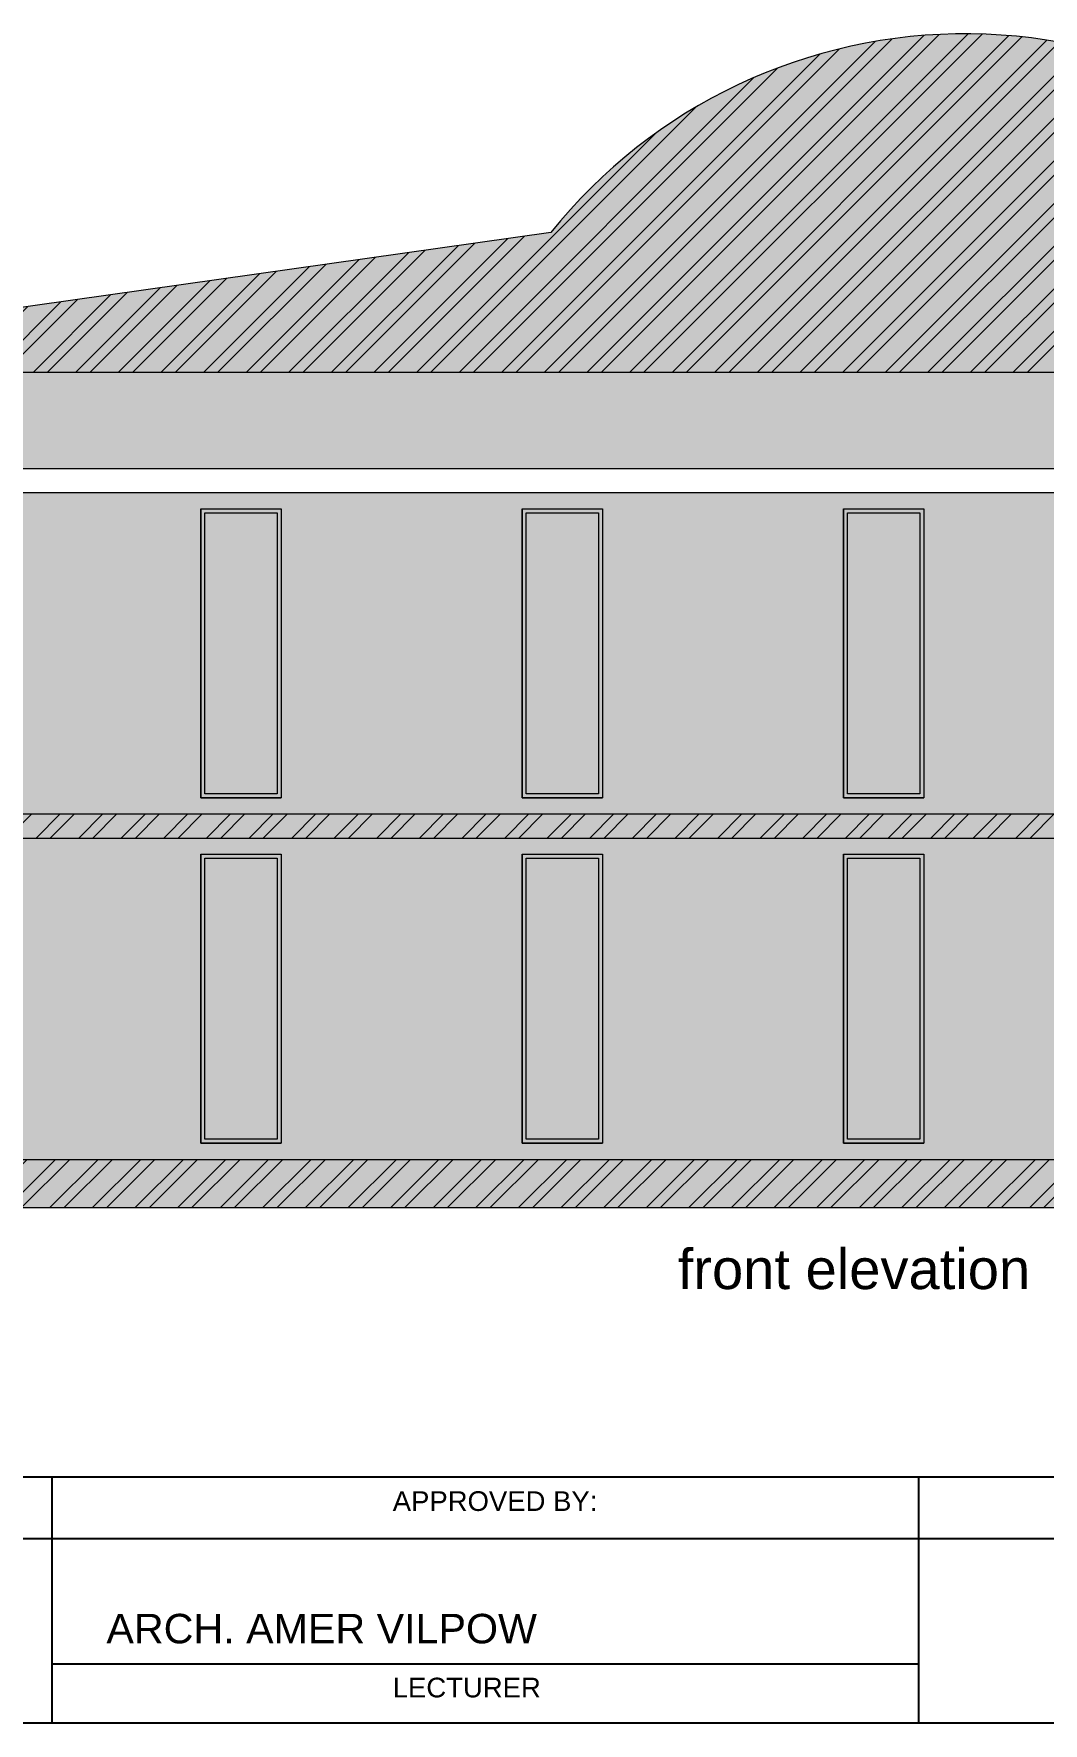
# Model space of a CAD drawing. Header units: inches. Extents: x 17 to 458, y 103 to 566.
# Drawn here: x 398.91 to 425.36, y 217.43 to 261.68 of the extents above; entities that cross this region are included whole.
import ezdxf

# ---------------------------------------------------------------- set-up
doc = ezdxf.new("R2010")
doc.units = ezdxf.units.IN
doc.header["$MEASUREMENT"] = 0
doc.styles.get("Standard").update_dxf_attribs({"font": 'arial.ttf'})
pattern_1 = [(45, (60.07, 198.5654), (-0.5579989, 0.5579989), []), (45, (60.442, 198.5654), (-0.5579989, 0.5579989), [])]

msp = doc.modelspace()

# ---------------------------------------------------------------- hatches: boundary and pattern name
at = {"lineweight": 0, "true_color": 0xcd6928}
h = msp.add_hatch(color=32, dxfattribs=at)
h.dxf.hatch_style = 1
h.paths.add_polyline_path([(412.45821, 256.47505), (389.60976, 253.23949), (389.60976, 252.81862), (456.94882, 252.81862), (456.94882, 253.23949), (434.34954, 256.23968, 0.4864023)])
at = {"lineweight": 0, "true_color": 0xf8d731}
h = msp.add_hatch(dxfattribs=at)
h.set_pattern_fill('ANSI32', color=40, scale=2.104346)
h.set_pattern_definition(pattern_1)
h.paths.add_polyline_path([(456.94882, 252.81862), (456.94882, 253.23949), (434.34954, 256.23968, 0.4864023), (412.45821, 256.47505), (389.60976, 253.23949), (389.60976, 252.81862)])
at = {"lineweight": 0, "true_color": 0xcd6928}
h = msp.add_hatch(color=32, dxfattribs=at)
h.dxf.hatch_style = 1
h.paths.add_polyline_path([(389.60976, 252.81862), (389.60976, 250.29341), (456.94882, 250.29341), (456.94882, 252.81862)])
at = {"lineweight": 0, "true_color": 0xfeeab9}
h = msp.add_hatch(color=254, dxfattribs=at)
h.dxf.hatch_style = 1
h.paths.add_polyline_path([(440.11405, 249.6621), (389.60976, 249.6621), (389.60976, 241.24472), (440.11405, 241.24472)])
h.paths.add_polyline_path([(394.87062, 249.24123), (396.97497, 249.24123), (396.97497, 241.66559), (394.87062, 241.66559)], flags=16)
h.paths.add_polyline_path([(394.97584, 249.13602), (396.86975, 249.13602), (396.86975, 241.77081), (394.97584, 241.77081)], flags=0)
h.paths.add_polyline_path([(403.288, 249.24123), (405.39235, 249.24123), (405.39235, 241.66559), (403.288, 241.66559)], flags=16)
h.paths.add_polyline_path([(403.39322, 249.13602), (405.28713, 249.13602), (405.28713, 241.77081), (403.39322, 241.77081)], flags=0)
h.paths.add_polyline_path([(411.70539, 249.24123), (413.80973, 249.24123), (413.80973, 241.66559), (411.70539, 241.66559)], flags=16)
h.paths.add_polyline_path([(411.8106, 249.13602), (413.70451, 249.13602), (413.70451, 241.77081), (411.8106, 241.77081)], flags=0)
h.paths.add_polyline_path([(420.12277, 249.24123), (422.22711, 249.24123), (422.22711, 241.66559), (420.12277, 241.66559)], flags=16)
h.paths.add_polyline_path([(420.22799, 249.13602), (422.1219, 249.13602), (422.1219, 241.77081), (420.22799, 241.77081)], flags=0)
h.paths.add_polyline_path([(428.54015, 249.24123), (430.6445, 249.24123), (430.6445, 241.66559), (428.54015, 241.66559)], flags=16)
h.paths.add_polyline_path([(428.64537, 249.13602), (430.53928, 249.13602), (430.53928, 241.77081), (428.64537, 241.77081)], flags=0)
h.paths.add_polyline_path([(436.95753, 249.24123), (439.06188, 249.24123), (439.06188, 241.66559), (436.95753, 241.66559)], flags=16)
h.paths.add_polyline_path([(437.06275, 249.13602), (438.95666, 249.13602), (438.95666, 241.77081), (437.06275, 241.77081)], flags=0)
h.paths.add_polyline_path([(440.11405, 240.61342), (389.60976, 240.61342), (389.60976, 232.19603), (440.11405, 232.19603)])
h.paths.add_polyline_path([(394.87062, 240.19255), (396.97497, 240.19255), (396.97497, 232.6169), (394.87062, 232.6169)], flags=16)
h.paths.add_polyline_path([(394.97584, 240.08733), (396.86975, 240.08733), (396.86975, 232.72212), (394.97584, 232.72212)], flags=0)
h.paths.add_polyline_path([(403.288, 240.19255), (405.39235, 240.19255), (405.39235, 232.6169), (403.288, 232.6169)], flags=16)
h.paths.add_polyline_path([(403.39322, 240.08733), (405.28713, 240.08733), (405.28713, 232.72212), (403.39322, 232.72212)], flags=0)
h.paths.add_polyline_path([(411.70539, 240.19255), (413.80973, 240.19255), (413.80973, 232.6169), (411.70539, 232.6169)], flags=16)
h.paths.add_polyline_path([(411.8106, 240.08733), (413.70451, 240.08733), (413.70451, 232.72212), (411.8106, 232.72212)], flags=0)
h.paths.add_polyline_path([(420.12277, 240.19255), (422.22711, 240.19255), (422.22711, 232.6169), (420.12277, 232.6169)], flags=16)
h.paths.add_polyline_path([(420.22799, 240.08733), (422.1219, 240.08733), (422.1219, 232.72212), (420.22799, 232.72212)], flags=0)
h.paths.add_polyline_path([(428.54015, 240.19255), (430.6445, 240.19255), (430.6445, 232.6169), (428.54015, 232.6169)], flags=16)
h.paths.add_polyline_path([(428.64537, 240.08733), (430.53928, 240.08733), (430.53928, 232.72212), (428.64537, 232.72212)], flags=0)
h.paths.add_polyline_path([(436.95753, 240.19255), (439.06188, 240.19255), (439.06188, 232.6169), (436.95753, 232.6169)], flags=16)
h.paths.add_polyline_path([(437.06275, 240.08733), (438.95666, 240.08733), (438.95666, 232.72212), (437.06275, 232.72212)], flags=0)
h.paths.add_polyline_path([(456.94882, 249.6621), (440.11405, 249.6621), (440.11405, 241.24472), (456.94882, 241.24472)])
h.paths.add_polyline_path([(442.95492, 241.66559), (440.85057, 241.66559), (440.85057, 249.24123), (442.95492, 249.24123)], flags=16)
h.paths.add_polyline_path([(442.8497, 241.77081), (440.95579, 241.77081), (440.95579, 249.13602), (442.8497, 249.13602)], flags=0)
h.paths.add_polyline_path([(456.94882, 240.61342), (440.11405, 240.61342), (440.11405, 232.19603), (440.95579, 232.19603), (440.95579, 236.8256), (443.06014, 236.8256), (445.16448, 236.8256), (445.16448, 232.19603), (456.94882, 232.19603)])
at = {"lineweight": 0, "true_color": 0x000000}
h = msp.add_hatch(color=18, dxfattribs=at)
h.dxf.hatch_style = 1
h.paths.add_polyline_path([(403.288, 241.66559), (405.39235, 241.66559), (405.39235, 249.24123), (403.288, 249.24123)])
h.paths.add_polyline_path([(403.39322, 241.77081), (405.28713, 241.77081), (405.28713, 249.13602), (403.39322, 249.13602)], flags=16)
h = msp.add_hatch(color=18, dxfattribs=at)
h.dxf.hatch_style = 1
h.paths.add_polyline_path([(411.70539, 241.66559), (413.80973, 241.66559), (413.80973, 249.24123), (411.70539, 249.24123)])
h.paths.add_polyline_path([(411.8106, 241.77081), (413.70451, 241.77081), (413.70451, 249.13602), (411.8106, 249.13602)], flags=16)
h = msp.add_hatch(color=18, dxfattribs=at)
h.dxf.hatch_style = 1
h.paths.add_polyline_path([(420.12277, 241.66559), (422.22711, 241.66559), (422.22711, 249.24123), (420.12277, 249.24123)])
h.paths.add_polyline_path([(420.22799, 241.77081), (422.1219, 241.77081), (422.1219, 249.13602), (420.22799, 249.13602)], flags=16)
at = {"lineweight": 0}
h = msp.add_hatch(color=6, dxfattribs=at)
h.dxf.hatch_style = 1
h.set_gradient(color1=(173, 221, 247))
h.paths.add_polyline_path([(403.39322, 241.77081), (405.28713, 241.77081), (405.28713, 249.13602), (403.39322, 249.13602)])
h = msp.add_hatch(color=6, dxfattribs=at)
h.dxf.hatch_style = 1
h.set_gradient(color1=(173, 221, 247))
h.paths.add_polyline_path([(411.8106, 241.77081), (413.70451, 241.77081), (413.70451, 249.13602), (411.8106, 249.13602)])
h = msp.add_hatch(color=6, dxfattribs=at)
h.dxf.hatch_style = 1
h.set_gradient(color1=(173, 221, 247))
h.paths.add_polyline_path([(420.22799, 241.77081), (422.1219, 241.77081), (422.1219, 249.13602), (420.22799, 249.13602)])
at = {"lineweight": 0, "true_color": 0xcd6928}
h = msp.add_hatch(color=32, dxfattribs=at)
h.dxf.hatch_style = 1
h.paths.add_polyline_path([(456.94882, 241.24472), (389.60976, 241.24472), (389.60976, 240.61342), (456.94882, 240.61342)])
at = {"lineweight": 0, "true_color": 0xf8d731}
h = msp.add_hatch(dxfattribs=at)
h.set_pattern_fill('ANSI32', color=40, scale=2.104346)
h.set_pattern_definition(pattern_1)
h.paths.add_polyline_path([(456.94882, 241.24472), (389.60976, 241.24472), (389.60976, 240.61342), (456.94882, 240.61342)])
h.paths.add_polyline_path([(438.43058, 231.24908), (439.06188, 231.24908), (439.06188, 231.56473), (439.69318, 231.56473), (439.69318, 231.88038), (440.32449, 231.88038), (440.32449, 232.19603), (389.60976, 232.19603), (389.60976, 230.93343), (438.43058, 230.93343)])
h.paths.add_polyline_path([(456.94882, 232.19603), (445.79579, 232.19603), (445.79579, 231.88038), (446.42709, 231.88038), (446.42709, 231.56473), (447.05839, 231.56473), (447.05839, 231.24908), (447.6897, 231.24908), (447.6897, 230.93343), (456.94882, 230.93343)])
at = {"lineweight": 0, "true_color": 0x000000}
h = msp.add_hatch(color=18, dxfattribs=at)
h.dxf.hatch_style = 1
h.paths.add_polyline_path([(403.288, 232.6169), (405.39235, 232.6169), (405.39235, 240.19255), (403.288, 240.19255)])
h.paths.add_polyline_path([(403.39322, 232.72212), (405.28713, 232.72212), (405.28713, 240.08733), (403.39322, 240.08733)], flags=16)
at = {"lineweight": 0}
h = msp.add_hatch(color=6, dxfattribs=at)
h.dxf.hatch_style = 1
h.set_gradient(color1=(173, 221, 247))
h.paths.add_polyline_path([(403.39322, 232.72212), (405.28713, 232.72212), (405.28713, 240.08733), (403.39322, 240.08733)])
at = {"lineweight": 0, "true_color": 0x000000}
h = msp.add_hatch(color=18, dxfattribs=at)
h.dxf.hatch_style = 1
h.paths.add_polyline_path([(411.70539, 232.6169), (413.80973, 232.6169), (413.80973, 240.19255), (411.70539, 240.19255)])
h.paths.add_polyline_path([(411.8106, 232.72212), (413.70451, 232.72212), (413.70451, 240.08733), (411.8106, 240.08733)], flags=16)
at = {"lineweight": 0}
h = msp.add_hatch(color=6, dxfattribs=at)
h.dxf.hatch_style = 1
h.set_gradient(color1=(173, 221, 247))
h.paths.add_polyline_path([(411.8106, 232.72212), (413.70451, 232.72212), (413.70451, 240.08733), (411.8106, 240.08733)])
at = {"lineweight": 0, "true_color": 0x000000}
h = msp.add_hatch(color=18, dxfattribs=at)
h.dxf.hatch_style = 1
h.paths.add_polyline_path([(420.12277, 232.6169), (422.22711, 232.6169), (422.22711, 240.19255), (420.12277, 240.19255)])
h.paths.add_polyline_path([(420.22799, 232.72212), (422.1219, 232.72212), (422.1219, 240.08733), (420.22799, 240.08733)], flags=16)
at = {"lineweight": 0}
h = msp.add_hatch(color=6, dxfattribs=at)
h.dxf.hatch_style = 1
h.set_gradient(color1=(173, 221, 247))
h.paths.add_polyline_path([(420.22799, 232.72212), (422.1219, 232.72212), (422.1219, 240.08733), (420.22799, 240.08733)])
at = {"lineweight": 0, "true_color": 0xcd6928}
h = msp.add_hatch(color=32, dxfattribs=at)
h.dxf.hatch_style = 1
h.paths.add_polyline_path([(439.69318, 231.88038), (440.32449, 231.88038), (440.32449, 232.19603), (389.60976, 232.19603), (389.60976, 230.93343), (438.43058, 230.93343), (438.43058, 231.24908), (439.06188, 231.24908), (439.06188, 231.56473), (439.69318, 231.56473)])
h.paths.add_polyline_path([(456.94882, 232.19603), (445.79579, 232.19603), (445.79579, 231.88038), (446.42709, 231.88038), (446.42709, 231.56473), (447.05839, 231.56473), (447.05839, 231.24908), (447.6897, 231.24908), (447.6897, 230.93343), (456.94882, 230.93343)])

# ---------------------------------------------------------------- linework, layer by layer
at = {"color": 6, "lineweight": 0}
for p, q in [((412.45821, 256.47505), (389.60976, 253.23949)), ((389.60976, 252.81862), (456.94882, 252.81862)), ((389.60976, 250.29341), (456.94882, 250.29341)), ((389.60976, 249.6621), (456.94882, 249.6621)), ((403.288, 249.24123), (405.39235, 249.24123)), ((403.288, 249.24123), (405.39235, 249.24123)), ((411.70539, 249.24123), (413.80973, 249.24123)), ((411.70539, 249.24123), (413.80973, 249.24123)), ((420.12277, 249.24123), (422.22711, 249.24123)), ((420.12277, 249.24123), (422.22711, 249.24123)), ((403.288, 241.66559), (405.39235, 241.66559)), ((403.288, 241.66559), (405.39235, 241.66559)), ((411.70539, 241.66559), (413.80973, 241.66559)), ((411.70539, 241.66559), (413.80973, 241.66559)), ((420.12277, 241.66559), (422.22711, 241.66559)), ((420.12277, 241.66559), (422.22711, 241.66559)), ((389.60976, 241.24472), (456.94882, 241.24472)), ((389.60976, 240.61342), (456.94882, 240.61342)), ((403.288, 240.19255), (405.39235, 240.19255)), ((403.288, 240.19255), (405.39235, 240.19255)), ((411.70539, 240.19255), (413.80973, 240.19255)), ((411.70539, 240.19255), (413.80973, 240.19255)), ((420.12277, 240.19255), (422.22711, 240.19255)), ((420.12277, 240.19255), (422.22711, 240.19255)), ((403.288, 232.6169), (405.39235, 232.6169)), ((403.288, 232.6169), (405.39235, 232.6169)), ((411.70539, 232.6169), (413.80973, 232.6169)), ((411.70539, 232.6169), (413.80973, 232.6169)), ((420.12277, 232.6169), (422.22711, 232.6169)), ((420.12277, 232.6169), (422.22711, 232.6169)), ((389.60976, 232.19603), (456.94882, 232.19603)), ((303.05907, 230.93343), (458.09613, 230.93343))]:
    msp.add_line(p, q, dxfattribs=at)
at = {"lineweight": 0}
for p, q in [((403.288, 249.24123), (403.288, 241.66559)), ((403.288, 249.24123), (403.288, 241.66559)), ((405.39235, 249.24123), (405.39235, 241.66559)), ((405.39235, 249.24123), (405.39235, 241.66559)), ((411.70539, 249.24123), (411.70539, 241.66559)), ((411.70539, 249.24123), (411.70539, 241.66559)), ((413.80973, 249.24123), (413.80973, 241.66559)), ((413.80973, 249.24123), (413.80973, 241.66559)), ((420.12277, 249.24123), (420.12277, 241.66559)), ((420.12277, 249.24123), (420.12277, 241.66559)), ((422.22711, 249.24123), (422.22711, 241.66559)), ((422.22711, 249.24123), (422.22711, 241.66559)), ((403.288, 240.19255), (403.288, 232.6169)), ((403.288, 240.19255), (403.288, 232.6169)), ((405.39235, 240.19255), (405.39235, 232.6169)), ((405.39235, 240.19255), (405.39235, 232.6169)), ((411.70539, 240.19255), (411.70539, 232.6169)), ((411.70539, 240.19255), (411.70539, 232.6169)), ((413.80973, 240.19255), (413.80973, 232.6169)), ((413.80973, 240.19255), (413.80973, 232.6169)), ((420.12277, 240.19255), (420.12277, 232.6169)), ((420.12277, 240.19255), (420.12277, 232.6169)), ((422.22711, 240.19255), (422.22711, 232.6169)), ((422.22711, 240.19255), (422.22711, 232.6169))]:
    msp.add_line(p, q, dxfattribs=at)
at = {"color": 240, "true_color": 0xed1f24}
for p, q in [((458.09613, 223.8679), (303.05907, 223.8679)), ((399.38348, 223.8679), (399.38348, 217.42592)), ((422.08776, 223.8679), (422.08776, 217.42592)), ((422.08776, 223.8679), (422.08776, 217.42592)), ((458.09613, 222.25741), (309.53281, 222.25741)), ((399.38348, 222.25741), (399.38348, 217.42592)), ((422.08776, 218.97179), (399.38348, 218.97179)), ((458.09613, 217.42592), (303.05907, 217.42592)), ((458.09613, 217.42592), (303.05907, 217.42592))]:
    msp.add_line(p, q, dxfattribs=at)
at = {"color": 6, "lineweight": 0}
for points in [[(403.288, 249.24123), (405.39235, 249.24123), (405.39235, 241.66559), (403.288, 241.66559)], [(411.70539, 249.24123), (413.80973, 249.24123), (413.80973, 241.66559), (411.70539, 241.66559)], [(420.12277, 249.24123), (422.22711, 249.24123), (422.22711, 241.66559), (420.12277, 241.66559)], [(403.39322, 249.13602), (405.28713, 249.13602), (405.28713, 241.77081), (403.39322, 241.77081)], [(411.8106, 249.13602), (413.70451, 249.13602), (413.70451, 241.77081), (411.8106, 241.77081)], [(420.22799, 249.13602), (422.1219, 249.13602), (422.1219, 241.77081), (420.22799, 241.77081)], [(403.288, 240.19255), (405.39235, 240.19255), (405.39235, 232.6169), (403.288, 232.6169)], [(403.39322, 240.08733), (405.28713, 240.08733), (405.28713, 232.72212), (403.39322, 232.72212)], [(411.70539, 240.19255), (413.80973, 240.19255), (413.80973, 232.6169), (411.70539, 232.6169)], [(411.8106, 240.08733), (413.70451, 240.08733), (413.70451, 232.72212), (411.8106, 232.72212)], [(420.12277, 240.19255), (422.22711, 240.19255), (422.22711, 232.6169), (420.12277, 232.6169)], [(420.22799, 240.08733), (422.1219, 240.08733), (422.1219, 232.72212), (420.22799, 232.72212)]]:
    msp.add_lwpolyline(points, close=True, dxfattribs=at)
msp.add_arc((423.31152, 247.76771), 13.91446, 37.507202, 141.260782, dxfattribs=at)

# ---------------------------------------------------------------- texts
at = {"color": 18, "true_color": 0x000000}
for s, height, p in [('APPROVED BY:', 0.5153587, (408.31651, 222.98663)), ('LECTURER', 0.515359, (408.31651, 218.10277))]:
    msp.add_text(s, height=height, dxfattribs=at).set_placement(p)
at = {"color": 3}
msp.add_text('ARCH. AMER VILPOW', height=0.773038, dxfattribs=at).set_placement((400.8158, 219.51787))
at = {"lineweight": 0, "insert": (415.7831, 229.84964), "char_height": 1.0521729, "attachment_point": 1}
msp.add_mtext_dynamic_manual_height_columns('front elevation', width=9.4961478, gutter_width=1, heights=[0], dxfattribs=at)

doc.saveas('drawing.dxf')
